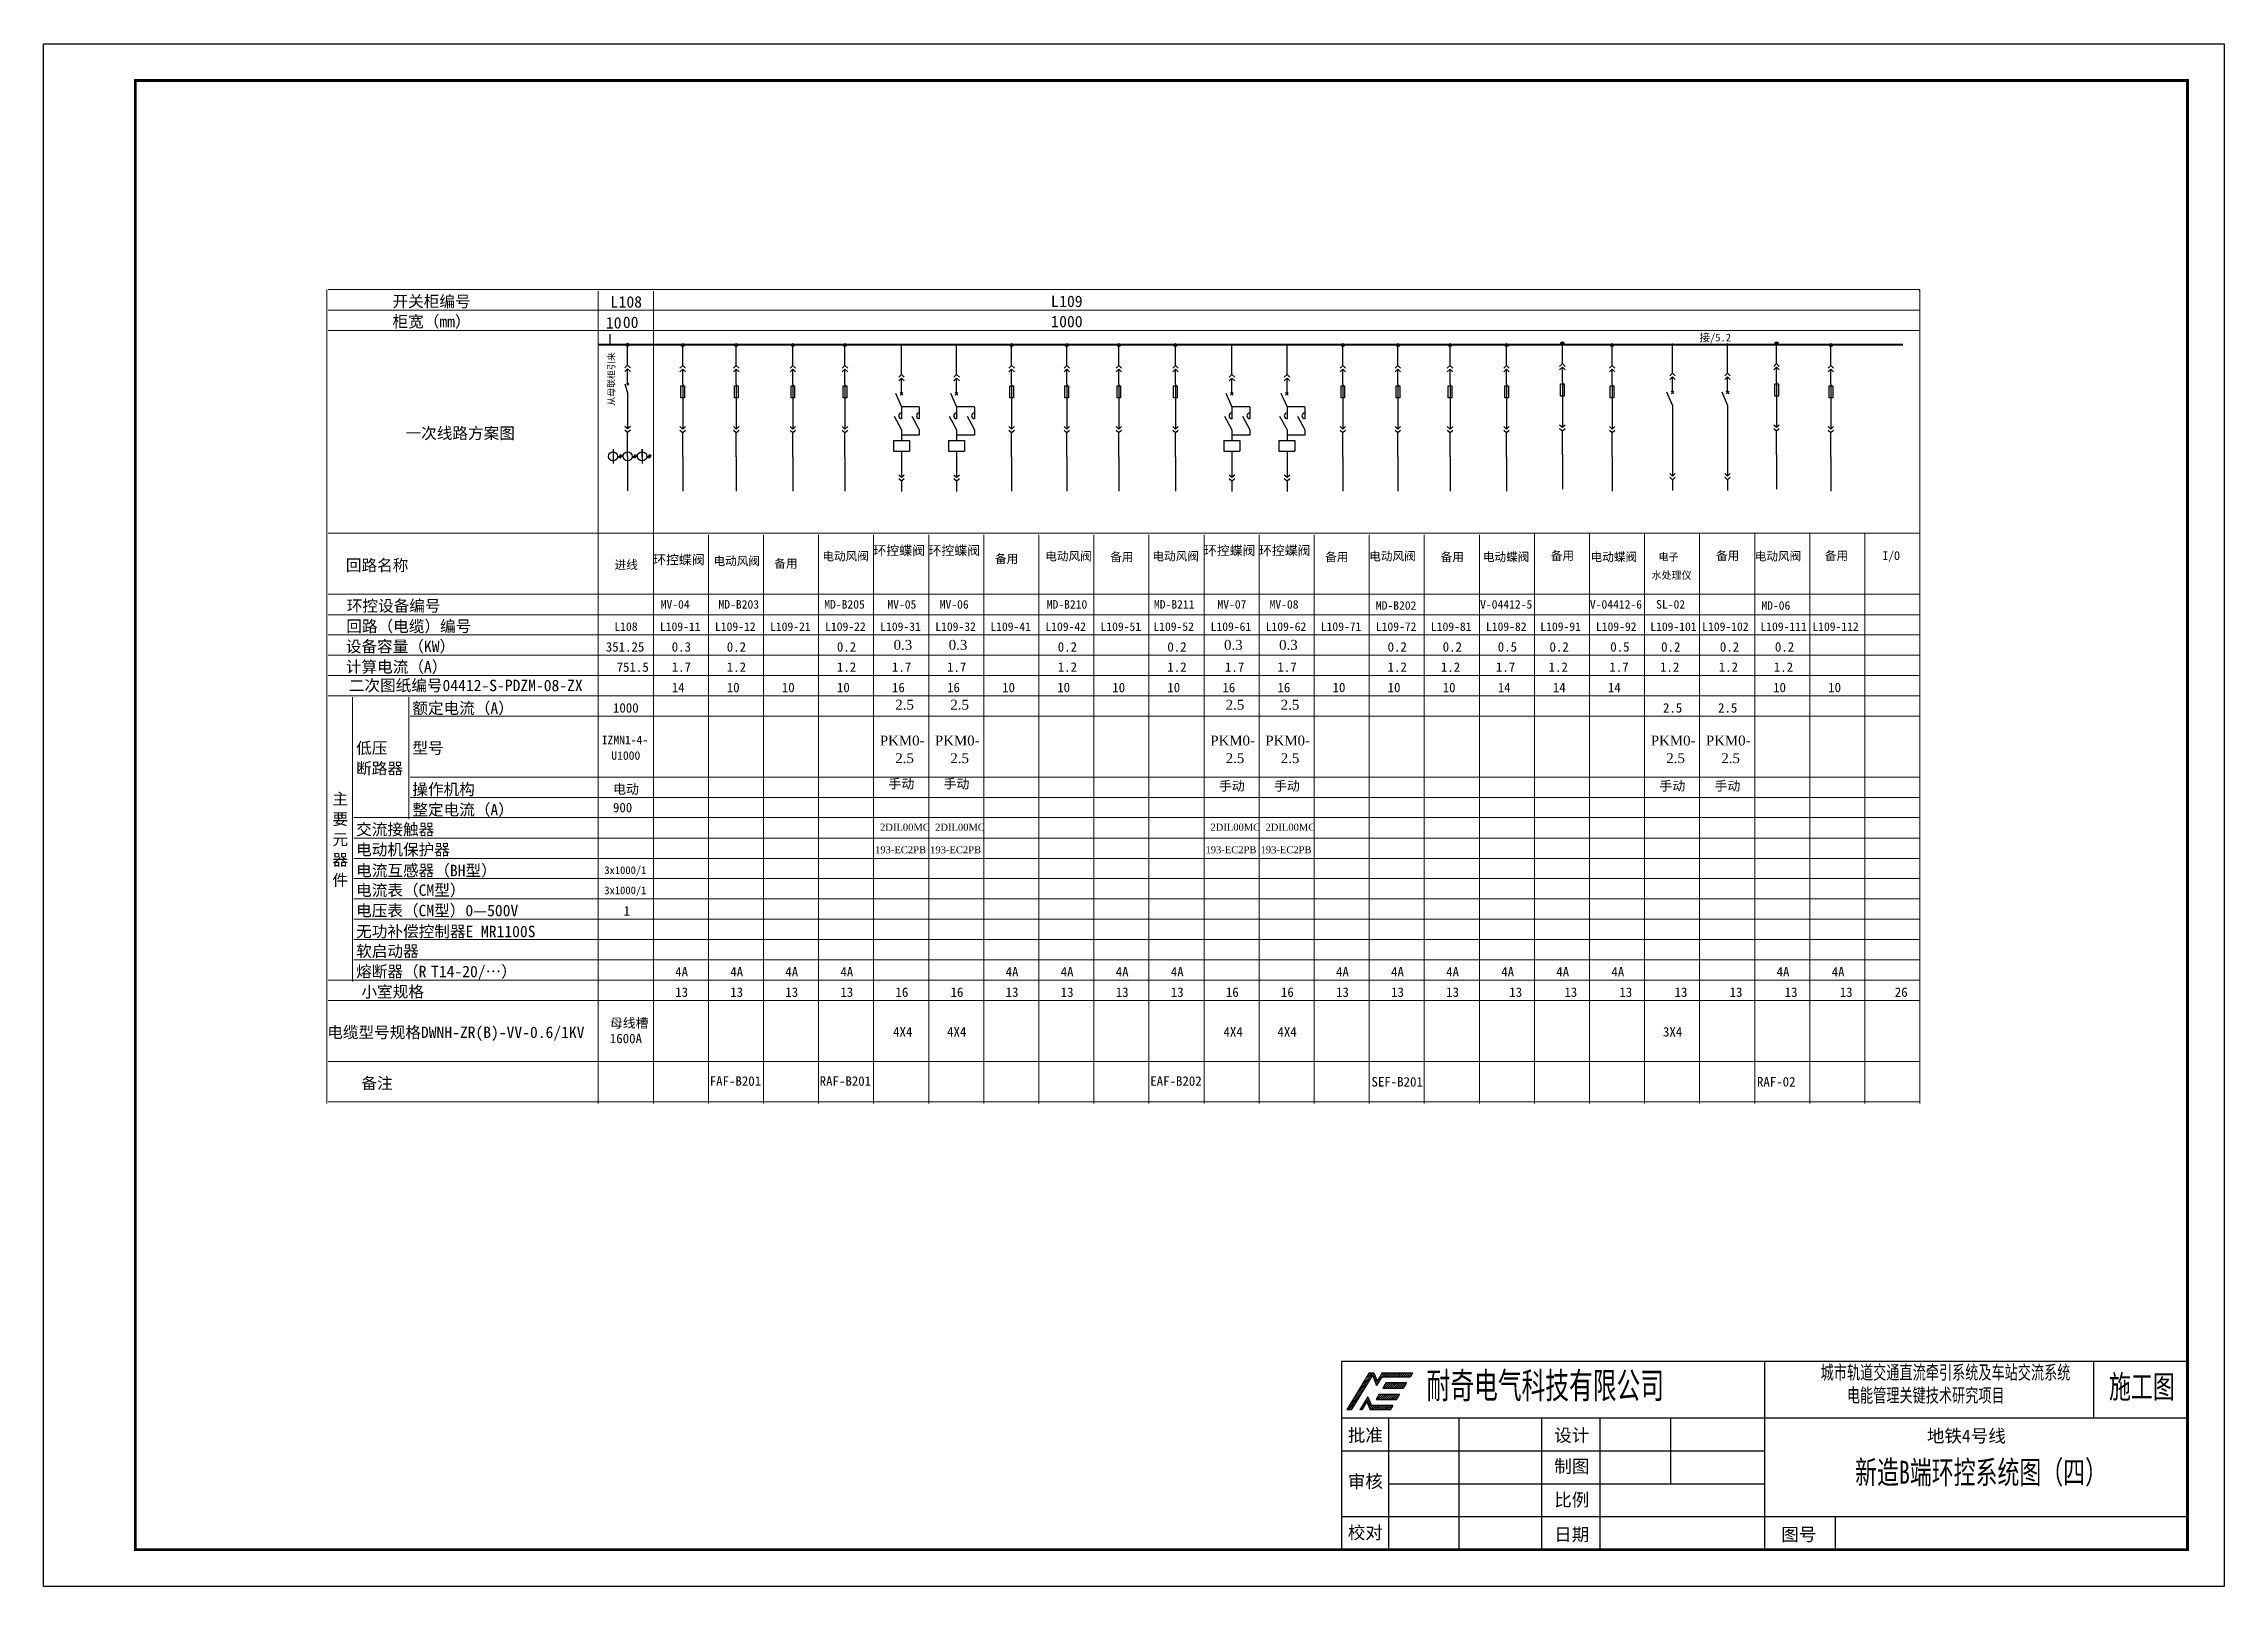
# Model space of a CAD drawing. Extents: x 816817 to 1099560, y -243662 to -224121.
# Drawn here: x 1087680 to 1099560, y -243662 to -235262 of the extents above; entities outside this region: 3.
import ezdxf
from ezdxf.enums import TextEntityAlignment as Align

# ---------------------------------------------------------------- set-up
doc = ezdxf.new("R2010")
doc.units = 0
doc.header["$LTSCALE"] = 100
doc.header["$MEASUREMENT"] = 0
doc.linetypes.add('AUSGEZOGEN', pattern=[0])
doc.linetypes.add('CONTINOUS', pattern=[2.5, 1.25, 0.25, 0.25, 0.25, 0.25, 0.25])
doc.layers.get('0').update_dxf_attribs({"color": 252, "linetype": 'CONTINUOUS'})
for name, color, linetype in [('SINGLELINE', 7, 'CONTINUOUS'), ('图框', 4, 'CONTINUOUS'), ('文字', 7, 'CONTINUOUS'), ('标注 @ 100', 7, 'CONTINUOUS')]:
    doc.layers.add(name, color=color, linetype=linetype)
doc.styles.add('CZ', font='romans.shx', dxfattribs={"width": 0.7, "bigfont": 'hztxt.shx'})
doc.styles.add('HT', font='simhei.ttf')
doc.styles.get("Standard").update_dxf_attribs({"font": 'COMPLEX', "width": 0.666667, "bigfont": 'DXT'})
doc.styles.add('WEN', font='', dxfattribs={"width": 0.7})
doc.styles.add('WMF-Times New Roman0', font='times.ttf')
doc.styles.add('WMF-宋体1', font='')
doc.styles.get('WEN').set_extended_font_data('SimSun')
doc.styles.get('WMF-宋体1').set_extended_font_data('SimSun')
pattern_1 = [(45, (965297.757, -248823.082), (-26.60573, 26.60573), [])]

# ---------------------------------------------------------------- blocks, each defined once
blk = doc.blocks.new('图框')
at = {"layer": '图框'}
h = blk.add_hatch(dxfattribs=at)
h.set_pattern_fill('ANSI31', color=5, scale=11.850767)
h.set_pattern_definition(pattern_1)
h.paths.add_polyline_path([(1013864, -235026), (1013937, -234905), (1013353, -234905), (1013257, -234665), (1013039, -235026), (1013091, -235026), (1013227, -234800), (1013318, -235026)], flags=17)
h.paths.add_polyline_path([(1012684, -235026), (1012807, -235026), (1013380, -234075), (1013493, -234358), (1013636, -234122), (1014409, -234122), (1014474, -234014), (1013649, -234014), (1013511, -234242), (1013420, -234014), (1013294, -234014)])
h = blk.add_hatch(dxfattribs=at)
h.set_pattern_fill('ANSI31', color=256, scale=11.850767)
h.set_pattern_definition(pattern_1)
h.paths.add_polyline_path([(1014312, -234282), (1013758, -234282), (1013666, -234434), (1014220, -234434)])
h.paths.add_polyline_path([(1014121, -234599), (1013567, -234599), (1013483, -234738), (1014037, -234738)])
h = blk.add_hatch(dxfattribs=at)
h.set_pattern_fill('ANSI31', color=3, scale=11.850767)
h.set_pattern_definition(pattern_1)
h.paths.add_polyline_path([(1013758, -234282), (1013666, -234434), (1014220, -234434), (1014312, -234282)])
h.paths.add_polyline_path([(1013567, -234599), (1013483, -234738), (1014037, -234738), (1014121, -234599)])
for p, q in [((1012536, -233704), (1012536, -238826)), ((1013294, -234014), (1012684, -235026)), ((1013294, -234014), (1013417, -234014)), ((1013420, -234014), (1013511, -234242)), ((1013649, -234014), (1013511, -234242)), ((1013649, -234014), (1014474, -234014)), ((1014474, -234014), (1014409, -234122)), ((1024062, -233704), (1024062, -238826)), ((1033026, -233704), (1033026, -235240)), ((1035587, -238826), (1035587, -233704)), ((1013380, -234075), (1012807, -235026)), ((1013380, -234075), (1013493, -234358)), ((1013567, -234599), (1013483, -234738)), ((1013636, -234122), (1013493, -234358)), ((1013567, -234599), (1014121, -234599)), ((1013636, -234122), (1014409, -234122)), ((1013758, -234282), (1013666, -234434)), ((1013666, -234434), (1014220, -234434)), ((1013758, -234282), (1014312, -234282)), ((1014121, -234599), (1014037, -234738)), ((1014312, -234282), (1014220, -234434)), ((1012807, -235026), (1012684, -235026)), ((1013257, -234665), (1013039, -235026)), ((1013091, -235026), (1013039, -235026)), ((1013227, -234800), (1013091, -235026)), ((1013227, -234800), (1013318, -235026)), ((1013257, -234665), (1013353, -234905)), ((1013864, -235026), (1013318, -235026)), ((1013937, -234905), (1013353, -234905)), ((1013483, -234738), (1014037, -234738)), ((1013937, -234905), (1013864, -235026)), ((1012536, -235240), (1024062, -235240)), ((1013817, -235240), (1013817, -238826)), ((1015737, -235240), (1015737, -238826)), ((1017985, -235240), (1017985, -237033)), ((1019579, -235240), (1019579, -238826)), ((1021500, -235240), (1021500, -237033)), ((1024062, -235240), (1035587, -235240)), ((1012536, -236137), (1024062, -236137)), ((1013817, -237033), (1024062, -237033)), ((1024062, -237033), (1024062, -237033)), ((1012536, -237930), (1024062, -237930)), ((1024062, -237930), (1035587, -237930)), ((1025982, -237930), (1025982, -238826)), ((1012536, -238826), (1035587, -238826))]:
    blk.add_line(p, q, dxfattribs=at)
at = {"layer": '图框', "lineweight": 30}
for p, q in [((1035587, -233704), (1012536, -233704)), ((1012536, -233704), (1012536, -238826))]:
    blk.add_line(p, q, dxfattribs=at)
at = {"layer": '图框', "linetype": 'CONTINOUS'}
for p, q in [((1017985, -237033), (1017985, -238826)), ((1021500, -238826), (1021500, -238826))]:
    blk.add_line(p, q, dxfattribs=at)
at = {"layer": '图框', "color": 0, "ltscale": 0.2, "style": 'HT'}
for s, p in [('批准', (1012711, -235889)), ('设计', (1018334, -235889)), ('地铁4号线', (1028485, -235907)), ('制图', (1018334, -236736)), ('审核', (1012711, -237145)), ('比例', (1018334, -237647)), ('校对', (1012711, -238539)), ('日期', (1018334, -238589)), ('图号', (1024520, -238589))]:
    blk.add_text(s, height=350, dxfattribs=at).set_placement(p)
at = {"layer": '图框', "color": 0, "insert": (1014858, -234002), "char_height": 711.05, "attachment_point": 1}
blk.add_mtext_dynamic_manual_height_columns('{\\fSimSun|b0|i0|c134|p2;耐奇电气科技有限公司}', width=8427.24, gutter_width=12.5, heights=[0], dxfattribs=at)
blk = doc.blocks.new('A$C5E747298')
at = {"color": 7, "lineweight": 0, "style": 'WMF-宋体1'}
blk.add_text('  二次图纸编号04412-S-PDZM-08-ZX', height=3.1179, dxfattribs=at).set_placement((1.42, 1.28))
blk = doc.blocks.new('X2')
at = {"layer": 'SINGLELINE'}
for p, q in [((150.76, 253.71), (151.5, 254.45)), ((150.76, 252.72), (151.5, 253.46)), ((152.24, 253.71), (151.5, 254.45)), ((152.24, 252.72), (151.5, 253.46)), ((150.76, 237.79), (151.5, 237.15)), ((151.5, 237.15), (152.24, 237.79)), ((150.76, 236.8), (151.5, 236.16)), ((151.5, 236.16), (152.24, 236.8)), ((151.5, 229.61), (151.5, 236.3)), ((151.5, 229.61), (151.5, 220.26))]:
    blk.add_line(p, q, dxfattribs=at)
at = {"layer": 'SINGLELINE', "color": 7}
for points in [[(151.5, 254.45), (151.5, 260)], [(151.5, 250.1), (151.5, 253.46)], [(151.5, 249.4), (151.5, 253.46)], [(151.5, 249.4), (151.5, 237.15)]]:
    blk.add_lwpolyline(points, dxfattribs=at)
at = {"layer": 'SINGLELINE'}
blk.add_lwpolyline([(151.01, 248.92), (151.99, 248.92), (151.99, 245.63), (151.01, 245.63)], close=True, dxfattribs=at)
at = {"layer": 'SINGLELINE', "color": 7, "linetype": 'AUSGEZOGEN'}
for radius in [0.396, 0.198]:
    blk.add_circle((151.5, 260), radius, dxfattribs=at)
blk = doc.blocks.new('A$C2BD677FE')
at = {"layer": 'SINGLELINE'}
for p, q in [((4.46, 33.45), (5.2, 34.19)), ((4.46, 32.46), (5.2, 33.2)), ((5.94, 33.45), (5.2, 34.19)), ((5.94, 32.46), (5.2, 33.2)), ((4.46, 17.53), (5.2, 16.9)), ((4.46, 16.54), (5.2, 15.91)), ((5.2, 16.9), (5.94, 17.53)), ((5.2, 15.91), (5.94, 16.54)), ((5.2, 9.35), (5.2, 16.04)), ((1.22, 11.33), (1.22, 7.37)), ((5.2, 9.35), (5.2, 0)), ((9.16, 11.33), (9.16, 7.37)), ((9.16, 9.35), (9.16, 11.33))]:
    blk.add_line(p, q, dxfattribs=at)
at = {"layer": 'SINGLELINE', "color": 7}
for points in [[(5.2, 34.19), (5.2, 39.74)], [(5.2, 29.84), (5.2, 33.2)], [(5.2, 29.14), (5.2, 33.2)], [(4.46, 29.14), (5.2, 26.67)], [(4.95, 29.24), (5.45, 28.75)], [(5.45, 29.24), (4.95, 28.75)], [(5.2, 26.67), (5.2, 16.9)], [(2.48, 9.35), (3.71, 9.35)], [(3.22, 9.84), (2.72, 8.85)], [(3.22, 8.85), (3.71, 9.84)], [(6.44, 9.35), (7.67, 9.35)], [(7.18, 9.84), (6.68, 8.85)], [(7.18, 8.85), (7.67, 9.84)], [(10.4, 9.35), (11.63, 9.35)], [(11.14, 9.84), (10.64, 8.85)], [(11.14, 8.85), (11.63, 9.84)]]:
    blk.add_lwpolyline(points, dxfattribs=at)
at = {"layer": 'SINGLELINE', "color": 7, "linetype": 'AUSGEZOGEN'}
for centre, radius in [((5.2, 39.74), 0.396), ((5.2, 39.74), 0.198), ((1.24, 9.35), 1.24), ((5.2, 9.35), 1.24), ((9.16, 9.35), 1.24)]:
    blk.add_circle(centre, radius, dxfattribs=at)

msp = doc.modelspace()

# ---------------------------------------------------------------- linework, layer by layer
for p, q in [((1097902, -236609), (1097902, -236601)), ((1090766, -236902), (1090766, -236843)), ((1092451, -237239), (1092354, -237239)), ((1092751, -237239), (1092654, -237239)), ((1094251, -237239), (1094154, -237239)), ((1094551, -237239), (1094454, -237239)), ((1092451, -237394), (1092354, -237394)), ((1092751, -237394), (1092654, -237394)), ((1094251, -237394), (1094154, -237394)), ((1094551, -237394), (1094454, -237394))]:
    msp.add_line(p, q)
at = {"color": 7, "lineweight": 0}
for points in [[(1089223, -236601), (1089223, -241032)], [(1089230, -236601), (1097902, -236601)], [(1097902, -236609), (1097902, -241032)], [(1089230, -236712), (1097902, -236712)], [(1089230, -236823), (1097902, -236823)], [(1089230, -237928), (1097902, -237928)], [(1091302, -237936), (1091302, -241032)], [(1091602, -237936), (1091602, -241032)], [(1091902, -237936), (1091902, -241032)], [(1092202, -237936), (1092202, -241032)], [(1092202, -237936), (1092202, -241032)], [(1092502, -237936), (1092502, -241032)], [(1092802, -237936), (1092802, -241032)], [(1093102, -237936), (1093102, -241032)], [(1093402, -237936), (1093402, -241032)], [(1093702, -237936), (1093702, -241032)], [(1094002, -237936), (1094002, -241032)], [(1094302, -237936), (1094302, -241032)], [(1094602, -237936), (1094602, -241032)], [(1094902, -237936), (1094902, -241032)], [(1095202, -237936), (1095202, -241032)], [(1095502, -237936), (1095502, -241032)], [(1095802, -237928), (1095802, -241032)], [(1096102, -237928), (1096102, -241032)], [(1096402, -237928), (1096402, -241032)], [(1096702, -237928), (1096702, -241032)], [(1097002, -237928), (1097002, -241032)], [(1097302, -237928), (1097302, -241032)], [(1097602, -237928), (1097602, -241032)], [(1097902, -237928), (1097902, -241032)], [(1089230, -238260), (1097902, -238260)], [(1089230, -238371), (1097902, -238371)], [(1089230, -238481), (1097902, -238481)], [(1089230, -238592), (1097902, -238592)], [(1089230, -238702), (1097902, -238702)], [(1089230, -238813), (1097902, -238813)], [(1089364, -238820), (1089364, -240368)], [(1089670, -238820), (1089670, -239484)], [(1089678, -238923), (1097902, -238923)], [(1089678, -239255), (1097902, -239255)], [(1089678, -239366), (1097902, -239366)], [(1089371, -239476), (1097902, -239476)], [(1089371, -239587), (1097902, -239587)], [(1089371, -239698), (1097902, -239698)], [(1089371, -239808), (1097902, -239808)], [(1089371, -239919), (1097902, -239919)], [(1089371, -240029), (1097902, -240029)], [(1089371, -240140), (1097902, -240140)], [(1089371, -240250), (1097902, -240250)], [(1089230, -240361), (1097902, -240361)], [(1089230, -240472), (1097902, -240472)], [(1089230, -240803), (1097902, -240803)], [(1089230, -241024), (1097902, -241024)]]:
    msp.add_lwpolyline(points, dxfattribs=at)
at = {"color": 1, "lineweight": 0}
for points in [[(1090702, -236609), (1090702, -241032)], [(1091002, -236609), (1091002, -240368)], [(1091002, -240250), (1091002, -241032)]]:
    msp.add_lwpolyline(points, dxfattribs=at)
at = {"layer": 'SINGLELINE', "linetype": 'Continuous'}
for p, q in [((1092339, -237078), (1092354, -237063)), ((1092339, -237098), (1092354, -237083)), ((1092369, -237078), (1092354, -237063)), ((1092369, -237098), (1092354, -237083)), ((1092639, -237078), (1092654, -237063)), ((1092639, -237098), (1092654, -237083)), ((1092669, -237078), (1092654, -237063)), ((1092669, -237098), (1092654, -237083)), ((1094139, -237078), (1094154, -237063)), ((1094139, -237098), (1094154, -237083)), ((1094169, -237078), (1094154, -237063)), ((1094169, -237098), (1094154, -237083)), ((1094439, -237078), (1094454, -237063)), ((1094439, -237098), (1094454, -237083)), ((1094469, -237078), (1094454, -237063)), ((1094469, -237098), (1094454, -237083)), ((1096539, -237071), (1096554, -237056)), ((1096539, -237091), (1096554, -237076)), ((1096569, -237071), (1096554, -237056)), ((1096569, -237091), (1096554, -237076)), ((1096839, -237071), (1096854, -237056)), ((1096839, -237091), (1096854, -237076)), ((1096869, -237071), (1096854, -237056)), ((1096869, -237091), (1096854, -237076)), ((1092310, -237423), (1092397, -237423)), ((1092310, -237481), (1092397, -237481)), ((1092354, -237365), (1092354, -237423)), ((1092451, -237365), (1092451, -237394)), ((1092610, -237423), (1092697, -237423)), ((1092610, -237481), (1092697, -237481)), ((1092654, -237365), (1092654, -237423)), ((1092751, -237365), (1092751, -237394)), ((1094110, -237423), (1094197, -237423)), ((1094110, -237481), (1094197, -237481)), ((1094154, -237365), (1094154, -237423)), ((1094251, -237365), (1094251, -237394)), ((1094410, -237423), (1094497, -237423)), ((1094410, -237481), (1094497, -237481)), ((1094454, -237365), (1094454, -237423)), ((1094551, -237365), (1094551, -237394)), ((1092339, -237610), (1092354, -237623)), ((1092339, -237630), (1092354, -237643)), ((1092354, -237623), (1092369, -237610)), ((1092354, -237643), (1092369, -237630)), ((1092354, -237643), (1092354, -237701)), ((1092354, -237643), (1092354, -237644)), ((1092639, -237610), (1092654, -237623)), ((1092639, -237630), (1092654, -237643)), ((1092654, -237623), (1092669, -237610)), ((1092654, -237643), (1092669, -237630)), ((1092654, -237643), (1092654, -237644)), ((1092654, -237643), (1092654, -237701)), ((1094139, -237610), (1094154, -237623)), ((1094139, -237630), (1094154, -237643)), ((1094154, -237623), (1094169, -237610)), ((1094154, -237643), (1094169, -237630)), ((1094154, -237643), (1094154, -237644)), ((1094154, -237643), (1094154, -237701)), ((1094439, -237610), (1094454, -237623)), ((1094439, -237630), (1094454, -237643)), ((1094454, -237623), (1094469, -237610)), ((1094454, -237643), (1094469, -237630)), ((1094454, -237643), (1094454, -237701)), ((1094454, -237643), (1094454, -237644)), ((1096539, -237603), (1096554, -237616)), ((1096539, -237623), (1096554, -237636)), ((1096554, -237616), (1096569, -237603)), ((1096554, -237636), (1096569, -237623)), ((1096554, -237636), (1096554, -237637)), ((1096554, -237636), (1096554, -237694)), ((1096839, -237603), (1096854, -237616)), ((1096839, -237623), (1096854, -237636)), ((1096854, -237616), (1096869, -237603)), ((1096854, -237636), (1096869, -237623)), ((1096854, -237636), (1096854, -237694)), ((1096854, -237636), (1096854, -237637))]:
    msp.add_line(p, q, dxfattribs=at)
at = {"layer": 'SINGLELINE', "const_width": 10}
for points in [[(1090704, -236901), (1090854, -236901)], [(1090854, -236901), (1091004, -236901)], [(1091004, -236901), (1091154, -236901)], [(1091154, -236901), (1091304, -236901)], [(1091304, -236901), (1091454, -236901)], [(1091454, -236901), (1091604, -236901)], [(1091604, -236901), (1091754, -236901)], [(1091754, -236901), (1091904, -236901)], [(1091904, -236901), (1092054, -236901)], [(1092054, -236901), (1092204, -236901)], [(1092204, -236901), (1092354, -236901)], [(1092354, -236901), (1092204, -236901)], [(1092204, -236901), (1092354, -236901)], [(1092354, -236901), (1092504, -236901)], [(1092504, -236901), (1092654, -236901)], [(1092654, -236901), (1092804, -236901)], [(1092804, -236901), (1092954, -236901)], [(1092954, -236901), (1093104, -236901)], [(1093104, -236901), (1093254, -236901)], [(1093254, -236901), (1093404, -236901)], [(1093404, -236901), (1093554, -236901)], [(1093554, -236901), (1093704, -236901)], [(1093704, -236901), (1093854, -236901)], [(1093854, -236901), (1094004, -236901)], [(1094004, -236901), (1094154, -236901)], [(1094154, -236901), (1094304, -236901)], [(1094304, -236901), (1094454, -236901)], [(1094454, -236901), (1094604, -236901)], [(1094604, -236901), (1094754, -236901)], [(1094754, -236901), (1094904, -236901)], [(1094904, -236901), (1095054, -236901)], [(1095054, -236901), (1095204, -236901)], [(1095204, -236901), (1095354, -236901)], [(1095354, -236901), (1095504, -236901)], [(1095504, -236901), (1095654, -236901)], [(1095654, -236901), (1097809, -236901)]]:
    msp.add_lwpolyline(points, dxfattribs=at)
at = {"layer": 'SINGLELINE', "linetype": 'Continuous'}
for points in [[(1092354, -237063), (1092354, -236901)], [(1092654, -237063), (1092654, -236901)], [(1094154, -237063), (1094154, -236901)], [(1094454, -237063), (1094454, -236901)], [(1096554, -237056), (1096554, -236894)], [(1096854, -237056), (1096854, -236894)], [(1092354, -237165), (1092354, -237083)], [(1092354, -237151), (1092354, -237083)], [(1092654, -237151), (1092654, -237083)], [(1092654, -237165), (1092654, -237083)], [(1094154, -237151), (1094154, -237083)], [(1094154, -237165), (1094154, -237083)], [(1094454, -237165), (1094454, -237083)], [(1094454, -237151), (1094454, -237083)], [(1096554, -237144), (1096554, -237076)], [(1096554, -237158), (1096554, -237076)], [(1096854, -237158), (1096854, -237076)], [(1096854, -237144), (1096854, -237076)], [(1092321, -237164), (1092354, -237239)], [(1092346, -237161), (1092361, -237176)], [(1092361, -237161), (1092346, -237176)], [(1092354, -237239), (1092354, -237304)], [(1092451, -237239), (1092451, -237304)], [(1092621, -237164), (1092654, -237239)], [(1092661, -237161), (1092646, -237176)], [(1092646, -237161), (1092661, -237176)], [(1092654, -237239), (1092654, -237304)], [(1092751, -237239), (1092751, -237304)], [(1094121, -237164), (1094154, -237239)], [(1094161, -237161), (1094146, -237176)], [(1094146, -237161), (1094161, -237176)], [(1094154, -237239), (1094154, -237304)], [(1094251, -237239), (1094251, -237304)], [(1094421, -237164), (1094454, -237239)], [(1094446, -237161), (1094461, -237176)], [(1094461, -237161), (1094446, -237176)], [(1094454, -237239), (1094454, -237304)], [(1094551, -237239), (1094551, -237304)], [(1096522, -237157), (1096554, -237232)], [(1096562, -237154), (1096547, -237169)], [(1096547, -237154), (1096562, -237169)], [(1096554, -237232), (1096554, -237474)], [(1096822, -237157), (1096854, -237232)], [(1096847, -237154), (1096862, -237169)], [(1096862, -237154), (1096847, -237169)], [(1096854, -237232), (1096854, -237474)], [(1092314, -237290), (1092354, -237365)], [(1092411, -237290), (1092451, -237365)], [(1092614, -237290), (1092654, -237365)], [(1092711, -237290), (1092751, -237365)], [(1094114, -237290), (1094154, -237365)], [(1094211, -237290), (1094251, -237365)], [(1094414, -237290), (1094454, -237365)], [(1094511, -237290), (1094551, -237365)], [(1092310, -237423), (1092310, -237481)], [(1092354, -237481), (1092354, -237623)], [(1092397, -237423), (1092397, -237481)], [(1092610, -237423), (1092610, -237481)], [(1092654, -237481), (1092654, -237623)], [(1092697, -237423), (1092697, -237481)], [(1094110, -237423), (1094110, -237481)], [(1094154, -237481), (1094154, -237623)], [(1094197, -237423), (1094197, -237481)], [(1094410, -237423), (1094410, -237481)], [(1094454, -237481), (1094454, -237623)], [(1094497, -237423), (1094497, -237481)], [(1096554, -237474), (1096554, -237616)], [(1096854, -237474), (1096854, -237616)]]:
    msp.add_lwpolyline(points, dxfattribs=at)
for centre in [(1092354, -237288), (1092451, -237288), (1092654, -237288), (1092751, -237288), (1094154, -237288), (1094251, -237288), (1094454, -237288), (1094551, -237288)]:
    msp.add_arc(centre, 15.4, 90, 270, dxfattribs=at)
at = {"layer": '图框'}
msp.add_lwpolyline([(1087680, -235262), (1099560, -235262), (1099560, -243662), (1087680, -243662)], close=True, dxfattribs=at)
at = {"layer": '图框', "const_width": 16}
msp.add_lwpolyline([(1088180, -235462), (1099360, -235462), (1099360, -243462), (1088180, -243462)], close=True, dxfattribs=at)

# ---------------------------------------------------------------- block references
at = {"xscale": 20, "yscale": 20, "zscale": 20}
msp.add_blockref('A$C5E747298', (1089230, -238813), dxfattribs=at)
at = {"layer": 'SINGLELINE', "xscale": 20, "yscale": 20, "zscale": 20}
for name, p in [('X2', (1092924, -242093)), ('X2', (1094091, -242093)), ('A$C2BD677FE', (1090758, -237696)), ('X2', (1088132, -242103)), ('X2', (1088424, -242103)), ('X2', (1088732, -242103)), ('X2', (1089016, -242103)), ('X2', (1089924, -242103)), ('X2', (1090224, -242103)), ('X2', (1090508, -242103)), ('X2', (1090816, -242103)), ('X2', (1091728, -242103)), ('X2', (1092028, -242103)), ('X2', (1092312, -242103)), ('X2', (1092620, -242103)), ('X2', (1093195, -242103)), ('X2', (1094387, -242103))]:
    msp.add_blockref(name, p, dxfattribs=at)
at = {"layer": '图框', "color": 0, "linetype": 'CONTINOUS', "xscale": 0.1999999999534339, "yscale": 0.1999999999970896, "zscale": 0.2}
msp.add_blockref('图框', (892243, -195696), dxfattribs=at)

# ---------------------------------------------------------------- texts
at = {"style": 'CZ', "width": 0.7}
for s, p in [('结构', (817259, -224664)), ('统', (817963, -225734)), ('结构', (817259, -233164))]:
    msp.add_text(s, height=400, rotation=90, dxfattribs=at).set_placement(p)
at = {"color": 7, "lineweight": 0}
for s, height, style, p in [('        开关柜编号', 62.36, 'WMF-宋体1', (1089242, -236696)), ('L', 62.4, 'WMF-宋体1', (1090768, -236699)), ('108', 62.4, 'WMF-宋体1', (1090813, -236699)), ('L', 62.4, 'WMF-宋体1', (1093168, -236696)), ('109', 62.4, 'WMF-宋体1', (1093213, -236696)), ('        柜宽（mm）', 62.36, 'WMF-宋体1', (1089242, -236806)), ('10', 62.4, 'WMF-宋体1', (1090744, -236813)), ('00', 62.4, 'WMF-宋体1', (1090836, -236810)), ('1', 62.4, 'WMF-宋体1', (1093168, -236806)), ('000', 62.4, 'WMF-宋体1', (1093213, -236806)), ('接/5.2', 42.1, 'WMF-宋体1', (1096701, -236883)), ('一次线路方案图', 62.4, 'WMF-宋体1', (1089652, -237414)), ('  回路名称', 62.4, 'WMF-宋体1', (1089242, -238133)), ('进线', 46.4, 'WMF-宋体1', (1090791, -238123)), ('环控蝶阀', 51.5, 'WMF-宋体1', (1091001, -238097)), ('电动风阀', 46.4, 'WMF-宋体1', (1091330, -238102)), ('备用', 46.4, 'WMF-宋体1', (1091661, -238116)), ('电动风阀', 46.4, 'WMF-宋体1', (1091923, -238076)), ('环控蝶阀', 51.5, 'WMF-宋体1', (1092201, -238047)), ('环控蝶阀', 51.5, 'WMF-宋体1', (1092501, -238047)), ('备用', 46.4, 'WMF-宋体1', (1092863, -238090)), ('电动风阀', 46.4, 'WMF-宋体1', (1093137, -238076)), ('备用', 46.4, 'WMF-宋体1', (1093491, -238080)), ('电动风阀', 46.4, 'WMF-宋体1', (1093721, -238076)), ('环控蝶阀', 51.5, 'WMF-宋体1', (1094001, -238047)), ('环控蝶阀', 51.5, 'WMF-宋体1', (1094301, -238047)), ('备用', 46.4, 'WMF-宋体1', (1094662, -238080)), ('电动风阀', 46.4, 'WMF-宋体1', (1094902, -238076)), ('备用', 46.4, 'WMF-宋体1', (1095291, -238080)), ('电动蝶阀', 46.4, 'WMF-宋体1', (1095521, -238080)), ('备用', 46.4, 'WMF-宋体1', (1095891, -238073)), ('电动蝶阀', 46.4, 'WMF-宋体1', (1096108, -238080)), ('电子', 40, 'WMF-宋体1', (1096478, -238076)), ('备用', 46.4, 'WMF-宋体1', (1096791, -238073)), ('备用', 46.4, 'WMF-宋体1', (1097384, -238073)), ('I/O', 46.4, 'WMF-宋体1', (1097698, -238073)), ('水处理仪', 40, 'WMF-宋体1', (1096440, -238176)), ('环控设备编号', 62.4, 'WMF-宋体1', (1089332, -238354)), ('MV-04', 46.4, 'WMF-宋体1', (1091042, -238338)), ('MD-B203', 46.4, 'WMF-宋体1', (1091357, -238338)), ('MD-B205', 46.4, 'WMF-宋体1', (1091933, -238338)), ('MV-05', 46.4, 'WMF-宋体1', (1092277, -238338)), ('MV-06', 46.4, 'WMF-宋体1', (1092562, -238338)), ('MD-B210', 46.4, 'WMF-宋体1', (1093145, -238338)), ('MD-B211', 46.4, 'WMF-宋体1', (1093729, -238338)), ('MV-07', 46.4, 'WMF-宋体1', (1094075, -238338)), ('MV-08', 46.4, 'WMF-宋体1', (1094359, -238338)), ('MD-B202', 46.4, 'WMF-宋体1', (1094938, -238344)), ('SL-02', 46.4, 'WMF-宋体1', (1096465, -238338)), (' 回路（电缆）编号', 62.4, 'WMF-宋体1', (1089287, -238465)), ('L108', 46.4, 'WMF-宋体1', (1090790, -238459)), ('L109-11', 46.4, 'WMF-宋体1', (1091038, -238459)), ('L109-12', 46.4, 'WMF-宋体1', (1091338, -238459)), ('L109-21', 46.4, 'WMF-宋体1', (1091638, -238459)), ('L109-22', 46.4, 'WMF-宋体1', (1091938, -238459)), ('L109-31', 46.4, 'WMF-宋体1', (1092238, -238459)), ('L109-32', 46.4, 'WMF-宋体1', (1092538, -238459)), ('L109-41', 46.4, 'WMF-宋体1', (1092838, -238459)), ('L109-42', 46.4, 'WMF-宋体1', (1093138, -238459)), ('L109-51', 46.4, 'WMF-宋体1', (1093438, -238459)), ('L109-52', 46.4, 'WMF-宋体1', (1093726, -238459)), ('L109-61', 46.4, 'WMF-宋体1', (1094038, -238459)), ('L109-62', 46.4, 'WMF-宋体1', (1094338, -238459)), ('L109-71', 46.4, 'WMF-宋体1', (1094638, -238459)), ('L109-72', 46.4, 'WMF-宋体1', (1094938, -238459)), ('L109-81', 46.4, 'WMF-宋体1', (1095238, -238459)), ('L109-82', 46.4, 'WMF-宋体1', (1095538, -238459)), ('L109-91', 46.4, 'WMF-宋体1', (1095834, -238459)), ('L109-92', 46.4, 'WMF-宋体1', (1096137, -238459)), ('L109-101', 46.4, 'WMF-宋体1', (1096433, -238459)), ('L109-102', 46.4, 'WMF-宋体1', (1096716, -238459)), ('L109-111', 46.4, 'WMF-宋体1', (1097033, -238459)), ('L109-112', 46.4, 'WMF-宋体1', (1097316, -238459)), ('  设备容量（KW）', 62.4, 'WMF-宋体1', (1089242, -238575)), ('351.25', 51.5, 'WMF-宋体1', (1090743, -238572)), ('0.3', 51.5, 'WMF-宋体1', (1091102, -238572)), ('0.2', 51.5, 'WMF-宋体1', (1091402, -238572)), ('0.2', 51.5, 'WMF-宋体1', (1092002, -238572)), ('0.3', 53.7, 'WMF-Times New Roman0', (1092311, -238562)), ('0.3', 53.7, 'WMF-Times New Roman0', (1092611, -238562)), ('0.2', 51.5, 'WMF-宋体1', (1093205, -238572)), ('0.2', 51.5, 'WMF-宋体1', (1093802, -238572)), ('0.3', 53.7, 'WMF-Times New Roman0', (1094111, -238562)), ('0.3', 53.7, 'WMF-Times New Roman0', (1094411, -238562)), ('0.2', 51.5, 'WMF-宋体1', (1095002, -238572)), ('0.2', 51.5, 'WMF-宋体1', (1095302, -238572)), ('0.5', 51.5, 'WMF-宋体1', (1095602, -238572)), ('0.2', 51.5, 'WMF-宋体1', (1095884, -238572)), ('0.5', 51.5, 'WMF-宋体1', (1096215, -238572)), ('0.2', 51.5, 'WMF-宋体1', (1096492, -238572)), ('0.2', 51.5, 'WMF-宋体1', (1096812, -238572)), ('  计算电流（A）', 62.4, 'WMF-宋体1', (1089242, -238686)), ('751.5', 51.5, 'WMF-宋体1', (1090802, -238682)), ('1.7', 51.5, 'WMF-宋体1', (1091102, -238682)), ('1.2', 51.5, 'WMF-宋体1', (1091402, -238682)), ('1.2', 51.5, 'WMF-宋体1', (1092002, -238682)), ('1.7', 51.5, 'WMF-宋体1', (1092302, -238682)), ('1.7', 51.5, 'WMF-宋体1', (1092602, -238682)), ('1.2', 51.5, 'WMF-宋体1', (1093205, -238682)), ('1.2', 51.5, 'WMF-宋体1', (1093802, -238682)), ('1.7', 51.5, 'WMF-宋体1', (1094116, -238682)), ('1.7', 51.5, 'WMF-宋体1', (1094402, -238682)), ('1.2', 51.5, 'WMF-宋体1', (1095002, -238682)), ('1.2', 51.5, 'WMF-宋体1', (1095292, -238682)), ('1.7', 51.5, 'WMF-宋体1', (1095592, -238682)), ('1.2', 51.5, 'WMF-宋体1', (1095879, -238682)), ('1.7', 51.5, 'WMF-宋体1', (1096210, -238682)), ('1.2', 51.5, 'WMF-宋体1', (1096486, -238682)), ('1.2', 51.5, 'WMF-宋体1', (1096806, -238682)), ('14', 51.5, 'WMF-宋体1', (1091102, -238793)), ('10', 51.5, 'WMF-宋体1', (1091402, -238793)), ('10', 51.5, 'WMF-宋体1', (1091702, -238793)), ('10', 51.5, 'WMF-宋体1', (1092002, -238793)), ('16', 51.5, 'WMF-宋体1', (1092302, -238793)), ('16', 51.5, 'WMF-宋体1', (1092602, -238793)), ('10', 51.5, 'WMF-宋体1', (1092902, -238793)), ('10', 51.5, 'WMF-宋体1', (1093202, -238793)), ('10', 51.5, 'WMF-宋体1', (1093502, -238793)), ('10', 51.5, 'WMF-宋体1', (1093802, -238793)), ('16', 51.5, 'WMF-宋体1', (1094102, -238793)), ('16', 51.5, 'WMF-宋体1', (1094402, -238793)), ('10', 51.5, 'WMF-宋体1', (1094702, -238793)), ('10', 51.5, 'WMF-宋体1', (1095002, -238793)), ('10', 51.5, 'WMF-宋体1', (1095302, -238793)), ('14', 51.5, 'WMF-宋体1', (1095602, -238793)), ('14', 51.5, 'WMF-宋体1', (1095902, -238793)), ('14', 51.5, 'WMF-宋体1', (1096202, -238793)), ('10', 51.5, 'WMF-宋体1', (1097102, -238793)), ('10', 51.5, 'WMF-宋体1', (1097402, -238793)), ('额定电流（A）', 62.4, 'WMF-宋体1', (1089689, -238911)), ('1000', 51.5, 'WMF-宋体1', (1090782, -238904)), ('2.5', 53.7, 'WMF-Times New Roman0', (1092320, -238888)), ('2.5', 53.7, 'WMF-Times New Roman0', (1092620, -238888)), ('2.5', 53.7, 'WMF-Times New Roman0', (1094120, -238888)), ('2.5', 53.7, 'WMF-Times New Roman0', (1094420, -238888)), ('2.5', 51.5, 'WMF-宋体1', (1096502, -238904)), ('2.5', 51.5, 'WMF-宋体1', (1096802, -238904)), ('低压', 62.4, 'WMF-宋体1', (1089383, -239128)), ('型号', 62.4, 'WMF-宋体1', (1089689, -239128)), ('IZMN1-4-', 46.4, 'WMF-宋体1', (1090721, -239076)), ('U1000', 46.4, 'WMF-宋体1', (1090773, -239161)), ('PKM0-', 53.7, 'WMF-Times New Roman0', (1092236, -239083)), ('2.5', 53.7, 'WMF-Times New Roman0', (1092320, -239179)), ('PKM0-', 53.7, 'WMF-Times New Roman0', (1092536, -239083)), ('2.5', 53.7, 'WMF-Times New Roman0', (1092620, -239179)), ('PKM0-', 53.7, 'WMF-Times New Roman0', (1094036, -239083)), ('2.5', 53.7, 'WMF-Times New Roman0', (1094120, -239179)), ('PKM0-', 53.7, 'WMF-Times New Roman0', (1094336, -239083)), ('2.5', 53.7, 'WMF-Times New Roman0', (1094420, -239179)), ('PKM0-', 53.7, 'WMF-Times New Roman0', (1096436, -239083)), ('2.5', 53.7, 'WMF-Times New Roman0', (1096520, -239179)), ('PKM0-', 53.7, 'WMF-Times New Roman0', (1096736, -239083)), ('2.5', 53.7, 'WMF-Times New Roman0', (1096820, -239179)), ('断路器', 62.4, 'WMF-宋体1', (1089383, -239239)), ('手动', 51.5, 'WMF-宋体1', (1092283, -239317)), ('手动', 51.5, 'WMF-宋体1', (1092583, -239317)), ('主', 62.4, 'WMF-宋体1', (1089254, -239405)), ('操作机构', 62.4, 'WMF-宋体1', (1089689, -239353)), ('电动', 51.5, 'WMF-宋体1', (1090783, -239346)), ('手动', 51.5, 'WMF-宋体1', (1094083, -239329)), ('手动', 51.5, 'WMF-宋体1', (1094383, -239329)), ('手动', 51.5, 'WMF-宋体1', (1096483, -239329)), ('手动', 51.5, 'WMF-宋体1', (1096783, -239329)), ('要', 62.4, 'WMF-宋体1', (1089254, -239515)), ('交流接触器', 62.4, 'WMF-宋体1', (1089383, -239571)), ('整定电流（A）', 62.4, 'WMF-宋体1', (1089689, -239464)), ('900', 51.5, 'WMF-宋体1', (1090782, -239447)), ('元', 62.4, 'WMF-宋体1', (1089254, -239626)), ('电动机保护器', 62.4, 'WMF-宋体1', (1089383, -239681)), ('2DIL00MC', 38, 'WMF-Times New Roman0', (1092237, -239547)), ('2DIL00MC', 38, 'WMF-Times New Roman0', (1092537, -239547)), ('2DIL00MC', 38, 'WMF-Times New Roman0', (1094037, -239547)), ('2DIL00MC', 38, 'WMF-Times New Roman0', (1094337, -239547)), ('器', 62.4, 'WMF-宋体1', (1089254, -239736)), ('电流互感器（BH型）', 62.4, 'WMF-宋体1', (1089383, -239795)), ('3x1000/1', 42.1, 'WMF-宋体1', (1090735, -239783)), ('193-EC2PB', 38, 'WMF-Times New Roman0', (1092210, -239670)), ('193-EC2PB', 38, 'WMF-Times New Roman0', (1092510, -239670)), ('193-EC2PB', 38, 'WMF-Times New Roman0', (1094010, -239670)), ('193-EC2PB', 38, 'WMF-Times New Roman0', (1094310, -239670)), ('件', 62.4, 'WMF-宋体1', (1089254, -239847)), ('电流表（CM型）', 62.4, 'WMF-宋体1', (1089383, -239902)), ('3x1000/1', 42.1, 'WMF-宋体1', (1090735, -239893)), ('电压表（CM型）0—500V', 62.36, 'WMF-宋体1', (1089383, -240013)), ('1', 51.5, 'WMF-宋体1', (1090840, -240009)), ('无功补偿控制器E', 62.4, 'WMF-宋体1', (1089383, -240127)), ('MR1100S', 62.4, 'WMF-宋体1', (1090063, -240127)), ('软启动器', 62.4, 'WMF-宋体1', (1089383, -240234)), ('熔断器（R', 62.4, 'WMF-宋体1', (1089383, -240345)), ('T14-20/…）', 62.4, 'WMF-宋体1', (1089791, -240345)), ('4A', 51.5, 'WMF-宋体1', (1091121, -240341)), ('4A', 51.5, 'WMF-宋体1', (1091421, -240341)), ('4A', 51.5, 'WMF-宋体1', (1091721, -240341)), ('4A', 51.5, 'WMF-宋体1', (1092021, -240341)), ('4A', 51.5, 'WMF-宋体1', (1092921, -240341)), ('4A', 51.5, 'WMF-宋体1', (1093221, -240341)), ('4A', 51.5, 'WMF-宋体1', (1093521, -240341)), ('4A', 51.5, 'WMF-宋体1', (1093821, -240341)), ('4A', 51.5, 'WMF-宋体1', (1094721, -240341)), ('4A', 51.5, 'WMF-宋体1', (1095021, -240341)), ('4A', 51.5, 'WMF-宋体1', (1095321, -240341)), ('4A', 51.5, 'WMF-宋体1', (1095621, -240341)), ('4A', 51.5, 'WMF-宋体1', (1095921, -240341)), ('4A', 51.5, 'WMF-宋体1', (1096221, -240341)), ('4A', 51.5, 'WMF-宋体1', (1097121, -240341)), ('4A', 51.5, 'WMF-宋体1', (1097421, -240341)), ('    小室规格', 62.4, 'WMF-宋体1', (1089242, -240455)), ('13', 51.5, 'WMF-宋体1', (1091121, -240452)), ('13', 51.5, 'WMF-宋体1', (1091421, -240452)), ('13', 51.5, 'WMF-宋体1', (1091721, -240452)), ('13', 51.5, 'WMF-宋体1', (1092021, -240452)), ('16', 51.5, 'WMF-宋体1', (1092321, -240452)), ('16', 51.5, 'WMF-宋体1', (1092621, -240452)), ('13', 51.5, 'WMF-宋体1', (1092921, -240452)), ('13', 51.5, 'WMF-宋体1', (1093221, -240452)), ('13', 51.5, 'WMF-宋体1', (1093521, -240452)), ('13', 51.5, 'WMF-宋体1', (1093821, -240452)), ('16', 51.5, 'WMF-宋体1', (1094121, -240452)), ('16', 51.5, 'WMF-宋体1', (1094421, -240452)), ('13', 51.5, 'WMF-宋体1', (1094721, -240452)), ('13', 51.5, 'WMF-宋体1', (1095021, -240452)), ('13', 51.5, 'WMF-宋体1', (1095321, -240452)), ('13', 51.5, 'WMF-宋体1', (1095665, -240452)), ('13', 51.5, 'WMF-宋体1', (1095965, -240452)), ('13', 51.5, 'WMF-宋体1', (1096265, -240452)), ('13', 51.5, 'WMF-宋体1', (1096565, -240452)), ('13', 51.5, 'WMF-宋体1', (1096865, -240452)), ('13', 51.5, 'WMF-宋体1', (1097165, -240452)), ('13', 51.5, 'WMF-宋体1', (1097465, -240452)), ('26', 51.5, 'WMF-宋体1', (1097765, -240452)), ('母线槽', 51.5, 'WMF-宋体1', (1090765, -240620)), ('    电缆型号规格DWNH-ZR(B)-VV-0.6/1KV', 62.36, 'WMF-宋体1', (1089056, -240676)), ('1600A', 51.5, 'WMF-宋体1', (1090765, -240704)), ('4X4', 51.5, 'WMF-宋体1', (1092308, -240668)), ('4X4', 51.5, 'WMF-宋体1', (1092602, -240668)), ('4X4', 51.5, 'WMF-宋体1', (1094108, -240668)), ('4X4', 51.5, 'WMF-宋体1', (1094402, -240668)), ('3X4', 51.5, 'WMF-宋体1', (1096502, -240668)), ('    备注', 62.4, 'WMF-宋体1', (1089242, -240953)), ('FAF-B201', 51.5, 'WMF-宋体1', (1091309, -240936)), ('RAF-B201', 51.5, 'WMF-宋体1', (1091908, -240936)), ('EAF-B202', 51.5, 'WMF-宋体1', (1093709, -240936)), ('SEF-B201', 51.5, 'WMF-宋体1', (1094914, -240940)), ('RAF-02', 51.5, 'WMF-宋体1', (1097014, -240940))]:
    msp.add_text(s, height=height, dxfattribs=dict(at, style=style)).set_placement(p)
at = {"color": 7, "lineweight": 0, "style": 'WMF-宋体1'}
msp.add_text('从母联柜引来', height=34.7, rotation=90, dxfattribs=at).set_placement((1090791, -237233))
at = {"color": 1, "lineweight": 0, "style": 'WMF-宋体1'}
for s, height, p in [('电动风阀', 46.4, (1097002, -238076)), ('V-04412-5', 46.4, (1095506, -238338)), ('V-04412-6', 46.4, (1096104, -238338)), ('MD-06', 46.4, (1097038, -238344)), ('0.2', 51.5, (1097112, -238572)), ('1.2', 51.5, (1097106, -238682))]:
    msp.add_text(s, height=height, dxfattribs=at).set_placement(p)
at = {"layer": '文字', "color": 7, "ltscale": 0.2, "style": 'WEN', "width": 0.7}
for s, p in [('施工图', (1099111, -242637)), ('新造B端环控系统图（四）', (1098235, -243103))]:
    msp.add_text(s, height=125, dxfattribs=at).set_placement(p, align=Align.CENTER)
at = {"layer": '标注 @ 100', "linetype": 'CONTINOUS', "insert": (1097361, -242459), "char_height": 75, "attachment_point": 1, "style": 'WEN'}
msp.add_mtext_dynamic_manual_height_columns('城市轨道交通直流牵引系统及车站交流系统\\P    电能管理关键技术研究项目', width=3585.75, gutter_width=25, heights=[0], dxfattribs=at)

doc.saveas('drawing.dxf')
